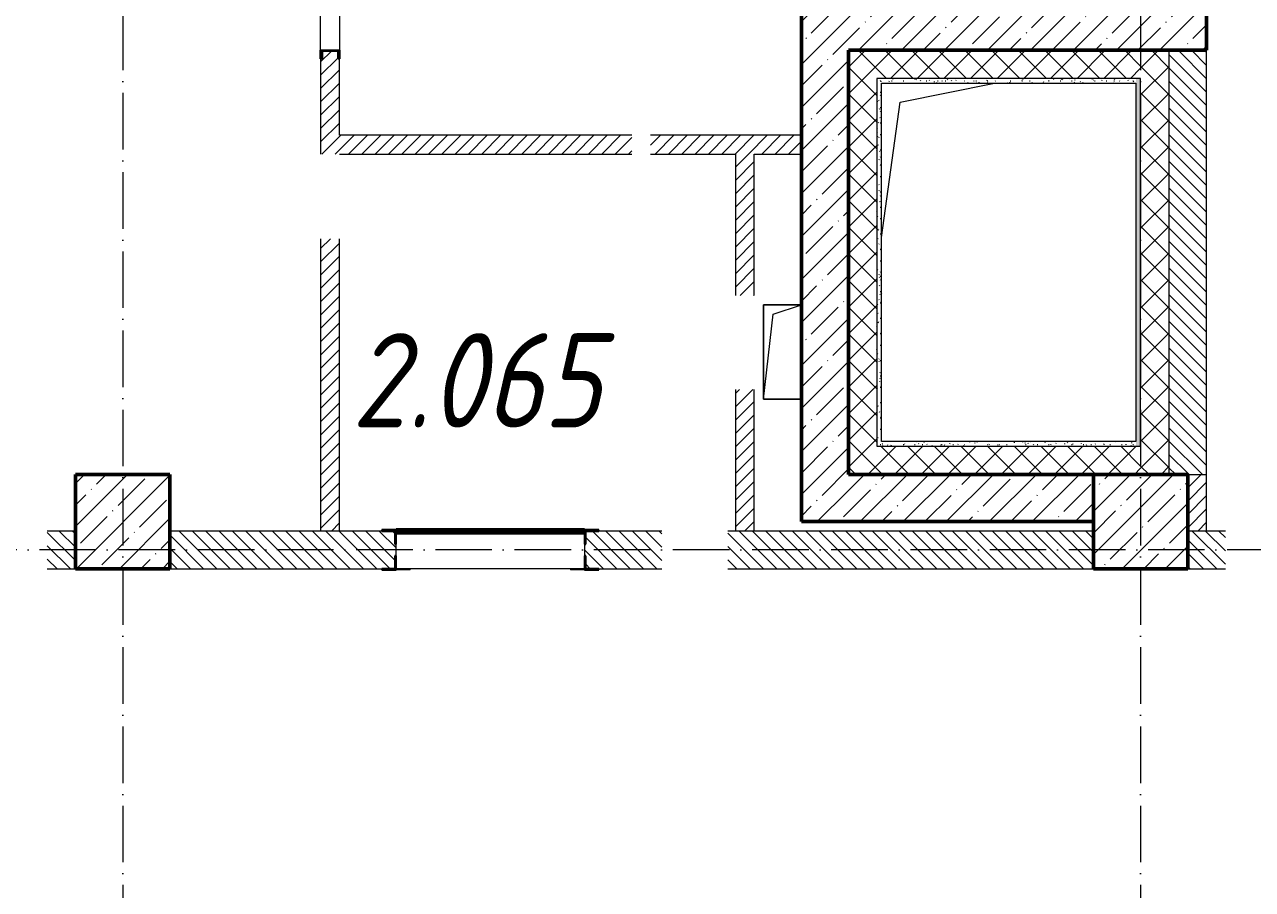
# Model space of a CAD drawing. Header units: millimetres. Extents: x -401725 to 250493, y 305116 to 802890.
# Drawn here: x 61638 to 68151, y 512496 to 517084 of the extents above; entities that cross this region are included whole.
import ezdxf

# ---------------------------------------------------------------- set-up
doc = ezdxf.new("R2010")
doc.units = ezdxf.units.MM
doc.linetypes.add('50_200_ШТРИХ_1Т_ш5_п1_п1_', pattern=[700, 500, -100, 0, -100])
for name, color, linetype, lineweight in [('20.5.2) СТ-8 Замена плитки Дм. монт штук', 200, 'Continuous', 211), ('A-FLOR-____-OTLN', 7, 'Continuous', 9), ('A-GENM-____-MCUT', 7, 'Continuous', 25), ('A-GENM-____-OTLN', 7, 'Continuous', 9), ('A-GENM-____-OTLN-1', 7, 'Continuous', 25), ('A-WALL-____-MCUT', 7, 'Continuous', 13), ('A-WALL-____-MCUT-1', 7, 'Continuous', 9), ('A-WALL-____-MCUT-2', 7, 'Continuous', 50), ('A-WALL-____-PATT-1', 7, 'Continuous', 9), ('A-WALL-FNSH-MCUT-1', 7, 'Continuous', 9), ('I-WALL-____-OTLN', 7, 'Continuous', 9), ('S-COLS-____-MCUT', 7, 'Continuous', 50), ('S-COLS-____-OTLN', 7, 'Continuous', 9), ('S-GRID-____-OTLN-1', 7, '50_200_ШТРИХ_1Т_ш5_п1_п1_', 9), ('Марки помещений', 7, 'Continuous', 9)]:
    doc.layers.add(name, color=color, linetype=linetype, lineweight=lineweight)
doc.layers.add('A-WALL-____-PATT-2', color=7, linetype='Continuous', lineweight=9, true_color=0x787878)
doc.styles.add('ISOCPEUR_I_2', font='isocpeui.ttf', dxfattribs={"width": 0.85, "height": 2.3})
pattern_1 = [(135, (-15591.663, 459015.94), (-35.35534, -35.35534), [])]
pattern_2 = [(45, (-15591.663, 459015.94), (-35.35534, 35.35534), [])]
pattern_3 = [(45, (-15591.66, 459015.94), (-114.04925, 114.04925), []), (45, (-15477.61, 459015.94), (-114.04925, 114.04925), [201.612, -40.322, 3.353, -36.97])]
pattern_4 = [(0, (-15591.663, 459015.94), (81.28, 20.32), [3.353, -57.607, 3.353, -57.607, -325.12]), (0, (-15591.663, 459015.94), (81.28, 20.32), [-121.92, 3.353, -118.567, 3.353, -57.607, -142.24]), (0, (-15591.663, 459015.94), (81.28, 20.32), [-304.8, 3.353, -37.287, 3.353, -98.247]), (120, (-15561.183, 459026.1), (-58.2376362, 60.230545), [3.353, -57.607, 3.353, -57.607, -325.12]), (120, (-15561.183, 459026.1), (-58.2376362, 60.230545), [-121.92, 3.353, -118.567, 3.353, -57.607, -142.24]), (120, (-15561.183, 459026.1), (-58.2376362, 60.230545), [-304.8, 3.353, -37.287, 3.353, -98.247]), (240, (-15551.023, 459066.74), (-23.0423638, -80.550545), [3.353, -57.607, 3.353, -57.607, -325.12]), (240, (-15551.023, 459066.74), (-23.0423638, -80.550545), [-121.92, 3.353, -118.567, 3.353, -57.607, -142.24]), (240, (-15551.023, 459066.74), (-23.0423638, -80.550545), [-304.8, 3.353, -37.287, 3.353, -98.247])]
pattern_5 = [(45, (-15591.66, 459015.94), (-70.71068, 70.71068), []), (135, (-15591.66, 459015.94), (-70.71068, -70.71068), [])]

# ---------------------------------------------------------------- blocks, each defined once
blk = doc.blocks.new('BSC_Колонна _Прямоугольная - 500х500-V37-АР1_План отверстий 2 этажа в осях 1-64_Ю-ЯЯ')
at = {"layer": 'S-COLS-____-OTLN'}
h = blk.add_hatch(dxfattribs=at)
h.set_pattern_fill('FP_47', color=256, style=0, pattern_type=2)
h.set_pattern_definition([(45, (-83150, -55431.04), (-114.04925, 114.04925), []), (45, (-83035.95, -55431.04), (-114.04925, 114.04925), [201.613, -40.323, 3.353, -36.97])])
h.paths.add_polyline_path([(-250, -250), (250, -250), (250, 250), (-250, 250)], flags=0)
at = {"layer": 'S-COLS-____-MCUT'}
for p, q in [((250, 250), (-250, 250)), ((-250, 250), (-250, -250)), ((250, -250), (250, 250)), ((-250, -250), (250, -250))]:
    blk.add_line(p, q, dxfattribs=at)
blk = doc.blocks.new('BSC_Колонна _Прямоугольная - 500х500-V41-АР1_План отверстий 2 этажа в осях 1-64_Ю-ЯЯ')
at = {"layer": 'S-COLS-____-OTLN'}
h = blk.add_hatch(dxfattribs=at)
h.set_pattern_fill('FP_51', color=256, style=0, pattern_type=2)
h.set_pattern_definition([(45, (-77750, -55431.04), (-114.04925, 114.04925), []), (45, (-77635.95, -55431.04), (-114.04925, 114.04925), [201.613, -40.323, 3.353, -36.97])])
h.paths.add_polyline_path([(-250, -250), (250, -250), (250, 250), (-250, 250)], flags=0)
at = {"layer": 'S-COLS-____-MCUT'}
for p, q in [((250, 250), (-250, 250)), ((-250, 250), (-250, -250)), ((250, -250), (250, 250)), ((-250, -250), (250, -250))]:
    blk.add_line(p, q, dxfattribs=at)
blk = doc.blocks.new('154_Стойка_СКБ_Швеллер - СМ-2180_100-28278555-АР1_План отверстий 2 этажа в осях 1-64_Ю-ЯЯ')
at = {"layer": 'A-GENM-____-MCUT'}
for p, q in [((125, 50), (171, 50)), ((125, -50), (125, 50)), ((129.5, 42.4), (129.5, -42.4)), ((171, 42.4), (129.5, 42.4)), ((171, 50), (171, 42.4)), ((171, -50), (125, -50)), ((129.5, -42.4), (171, -42.4)), ((171, -42.4), (171, -50))]:
    blk.add_line(p, q, dxfattribs=at)
blk = doc.blocks.new('154_Стойка_СКБ_Уголок - СМ-2180_200-28268025-АР1_План отверстий 2 этажа в осях 1-64_Ю-ЯЯ')
at = {"layer": 'A-GENM-____-MCUT'}
for p, q in [((125, 156), (125, 81)), ((200, 156), (125, 156)), ((131, 81), (131, 150)), ((131, 150), (200, 150)), ((200, 150), (200, 156)), ((125, 81), (131, 81)), ((131, 19), (125, 19)), ((125, 19), (125, -56)), ((131, -50), (131, 19)), ((125, -56), (200, -56)), ((200, -50), (131, -50)), ((200, -56), (200, -50))]:
    blk.add_line(p, q, dxfattribs=at)
blk = doc.blocks.new('Стойка_Влож_Уголок_Опорный - Уголок-28213941-АР1_План отверстий 2 этажа в осях 1-64_Ю-ЯЯ')
at = {"layer": 'A-GENM-____-OTLN'}
for p, q in [((-212, -6), (-212, 0)), ((0, 0), (0, -6)), ((-212, -75), (-212, -6)), ((-212, -6), (-206, -6)), ((-6, -6), (0, -6)), ((0, -6), (0, -75)), ((-212, -75), (-206, -75)), ((-6, -75), (0, -75))]:
    blk.add_line(p, q, dxfattribs=at)
blk = doc.blocks.new('AR_Отверстие прямоугольное _в плите_ - AR_Отверстие прямоугольное _в плите_-30229458-АР1_План отверстий 2 этажа в осях 1-64_Ю-ЯЯ')
at = {"layer": 'A-GENM-____-OTLN'}
for p, q in [((100, 250), (-100, 250)), ((-100, 250), (-100, -250)), ((-100, -250), (-50, 200)), ((-50, 200), (100, 250)), ((-100, -250), (100, -250))]:
    blk.add_line(p, q, dxfattribs=at)
blk = doc.blocks.new('AR_Отверстие прямоугольное _в плите_ - AR_Отверстие прямоугольное _в плите_-30552518-АР1_План отверстий 2 этажа в осях 1-64_Ю-ЯЯ')
at = {"layer": 'A-GENM-____-OTLN'}
for p, q in [((-550, 850), (-50, 950)), ((-650, 131.8), (-550, 850))]:
    blk.add_line(p, q, dxfattribs=at)
blk = doc.blocks.new('2этаж')
at = {"layer": 'S-GRID-____-OTLN-1', "color": 251, "ltscale": 0.6, "true_color": 0x636466}
for p, q in [((62158.3, 549908.8), (62158.3, 498997)), ((67558.3, 549908.8), (67558.3, 498997)), ((88482.7, 514297), (-20260.4, 514297))]:
    blk.add_line(p, q, dxfattribs=at)

msp = doc.modelspace()

# ---------------------------------------------------------------- hatches: boundary and pattern name
at = {"layer": 'A-WALL-____-PATT-1'}
h = msp.add_hatch(dxfattribs=at)
h.set_pattern_fill('FP_5', color=256, style=0, pattern_type=2)
h.set_pattern_definition(pattern_2)
h.paths.add_polyline_path([(63308.3366, 514396.983), (63308.3366, 515946.983), (63208.3366, 515946.983), (63208.3366, 514396.983)], flags=0)
h.paths.add_polyline_path([(63215.9366, 516396.983), (63308.3366, 516396.983), (63308.3366, 516900.983), (63300.7366, 516900.983), (63300.7366, 516942.483), (63215.9366, 516942.483), (63215.9366, 516900.983), (63208.3366, 516900.983), (63208.3366, 516396.983)], flags=0)
h.paths.add_polyline_path([(63215.9366, 518101.483), (63300.7366, 518101.483), (63300.7366, 518142.983), (63308.3366, 518142.983), (63308.3366, 519126.983), (63208.3366, 519126.983), (63208.3366, 518142.983), (63215.9366, 518142.983)], flags=0)
h = msp.add_hatch(dxfattribs=at)
h.set_pattern_fill('FP_13', color=256, style=0, pattern_type=2)
h.set_pattern_definition(pattern_3)
h.paths.add_polyline_path([(65758.3366, 514446.983), (66008.3366, 514446.983), (66008.3366, 517196.983), (65758.3366, 517196.983), (65758.3366, 516240.5328)], flags=0)
h = msp.add_hatch(dxfattribs=at)
h.set_pattern_fill('FP_13', color=256, style=0, pattern_type=2)
h.set_pattern_definition(pattern_3)
h.paths.add_polyline_path([(67908.3366, 516946.983), (67908.3366, 517196.983), (66008.3366, 517196.983), (66008.3366, 516946.983), (67465.6869, 516946.983)], flags=0)
h = msp.add_hatch(dxfattribs=at)
h.set_pattern_fill('FP_1', color=256, style=0, pattern_type=2)
h.set_pattern_definition(pattern_5)
h.paths.add_polyline_path([(66008.3366, 514846.983), (66158.3366, 514846.983), (66158.3366, 516946.983), (66008.3366, 516946.983), (66008.3366, 514871.983)], flags=0)
h = msp.add_hatch(dxfattribs=at)
h.set_pattern_fill('FP_1', color=256, style=0, pattern_type=2)
h.set_pattern_definition(pattern_5)
h.paths.add_polyline_path([(67465.6869, 516796.983), (67558.3366, 516796.983), (67558.3366, 516946.983), (66158.3366, 516946.983), (66158.3366, 516796.983), (66183.3366, 516796.983)], flags=0)
h = msp.add_hatch(dxfattribs=at)
h.set_pattern_fill('FP_1', color=256, style=0, pattern_type=2)
h.set_pattern_definition(pattern_5)
h.paths.add_polyline_path([(67558.3366, 514696.983), (67708.3366, 514696.983), (67708.3366, 516946.983), (67558.3366, 516946.983), (67558.3366, 514846.983)], flags=0)
h = msp.add_hatch(dxfattribs=at)
h.set_pattern_fill('FP_6', color=256, style=0, pattern_type=2)
h.set_pattern_definition(pattern_1)
h.paths.add_polyline_path([(67908.3366, 514696.983), (67908.3366, 516946.983), (67708.3366, 516946.983), (67708.3366, 514696.983), (67808.3366, 514696.983)], flags=0)
h = msp.add_hatch(dxfattribs=at)
h.set_pattern_fill('FP_5', color=256, style=0, pattern_type=2)
h.set_pattern_definition(pattern_2)
h.paths.add_polyline_path([(64958.3366, 516396.983), (65758.3366, 516396.983), (65758.3366, 516496.983), (64958.3366, 516496.983), (64958.3366, 516418.4115)], flags=0)
h.paths.add_polyline_path([(63930.6856, 516396.983), (64858.3366, 516396.983), (64858.3366, 516496.983), (63308.3366, 516496.983), (63308.3366, 516396.983)], flags=0)
h = msp.add_hatch(dxfattribs=at)
h.set_pattern_fill('FP_5', color=256, style=0, pattern_type=2)
h.set_pattern_definition(pattern_2)
h.paths.add_polyline_path([(65508.3366, 514396.983), (65508.3366, 515146.983), (65408.3366, 515146.983), (65408.3366, 514396.983)], flags=0)
h.paths.add_polyline_path([(65408.3366, 515646.983), (65508.3366, 515646.983), (65508.3366, 516396.983), (65408.3366, 516396.983), (65408.3366, 516240.5328)], flags=0)
h = msp.add_hatch(dxfattribs=at)
h.set_pattern_fill('FP_1', color=256, style=0, pattern_type=2)
h.set_pattern_definition(pattern_5)
h.paths.add_polyline_path([(67465.6869, 514696.983), (67558.3366, 514696.983), (67558.3366, 514846.983), (66008.3366, 514846.983), (66008.3366, 514696.983), (67308.3366, 514696.983)], flags=0)
h = msp.add_hatch(dxfattribs=at)
h.set_pattern_fill('FP_13', color=256, style=0, pattern_type=2)
h.set_pattern_definition(pattern_3)
h.paths.add_polyline_path([(67308.3366, 514446.983), (67308.3366, 514696.983), (66008.3366, 514696.983), (66008.3366, 514446.983)], flags=0)
h = msp.add_hatch(dxfattribs=at)
h.set_pattern_fill('FP_5', color=256, style=0, pattern_type=2)
h.set_pattern_definition(pattern_2)
h.paths.add_polyline_path([(67908.3366, 514396.983), (67908.3366, 514696.983), (67808.3366, 514696.983), (67808.3366, 514396.983)], flags=0)
h = msp.add_hatch(dxfattribs=at)
h.set_pattern_fill('FP_6', color=256, style=0, pattern_type=2)
h.set_pattern_definition(pattern_1)
h.paths.add_polyline_path([(60864.3366, 514196.983), (61058.3366, 514196.983), (61058.3366, 514396.983), (60864.3366, 514396.983), (60864.3366, 514327.983), (60858.3366, 514327.983), (60858.3366, 514265.983), (60864.3366, 514265.983), (60864.3366, 514198.1258)], flags=0)
h.paths.add_polyline_path([(61908.3366, 514196.983), (61908.3366, 514396.983), (61758.3366, 514396.983), (61758.3366, 514196.983)], flags=0)
h.paths.add_polyline_path([(59511.9339, 514196.983), (59702.3366, 514196.983), (59702.3366, 514265.983), (59708.3366, 514265.983), (59708.3366, 514327.983), (59702.3366, 514327.983), (59702.3366, 514396.983), (59408.3366, 514396.983), (59408.3366, 514196.983)], flags=0)
h = msp.add_hatch(dxfattribs=at)
h.set_pattern_fill('FP_6', color=256, style=0, pattern_type=2)
h.set_pattern_definition(pattern_1)
h.paths.add_polyline_path([(67308.3366, 514196.983), (67308.3366, 514396.983), (65368.3366, 514396.983), (65368.3366, 514196.983), (65698.1862, 514196.983)], flags=0)
h.paths.add_polyline_path([(64614.3366, 514196.983), (65018.3366, 514196.983), (65018.3366, 514396.983), (64614.3366, 514396.983), (64614.3366, 514327.983), (64608.3366, 514327.983), (64608.3366, 514265.983), (64614.3366, 514265.983), (64614.3366, 514197.4274)], flags=0)
h.paths.add_polyline_path([(63602.3366, 514196.983), (63602.3366, 514265.983), (63608.3366, 514265.983), (63608.3366, 514327.983), (63602.3366, 514327.983), (63602.3366, 514396.983), (62408.3366, 514396.983), (62408.3366, 514196.983), (63533.3366, 514196.983)], flags=0)
h = msp.add_hatch(dxfattribs=at)
h.set_pattern_fill('FP_6', color=256, style=0, pattern_type=2)
h.set_pattern_definition(pattern_1)
h.paths.add_polyline_path([(72073.3366, 514196.983), (72073.3366, 514396.983), (71958.3366, 514396.983), (71958.3366, 514393.983), (71911.3366, 514393.3466), (71911.3366, 514199.983), (71958.3366, 514199.983), (71958.3366, 514196.983)], flags=0)
h.paths.add_polyline_path([(70333.3366, 514196.983), (70752.3366, 514196.983), (70752.3366, 514265.983), (70758.3366, 514265.983), (70758.3366, 514327.983), (70752.3366, 514327.983), (70752.3366, 514396.983), (70264.3366, 514396.983), (70264.3366, 514327.983), (70258.3366, 514327.983), (70258.3366, 514265.983), (70264.3366, 514265.983), (70264.3366, 514196.983)], flags=0)
h.paths.add_polyline_path([(68308.3366, 514196.983), (69102.3366, 514197.906), (69102.3366, 514265.983), (69108.3366, 514265.983), (69108.3366, 514327.983), (69102.3366, 514327.983), (69102.3366, 514396.983), (68308.3366, 514396.983), (68308.3366, 514320.0599)], flags=0)
h.paths.add_polyline_path([(68008.3366, 514196.983), (68008.3366, 514396.983), (67808.3366, 514396.983), (67808.3366, 514196.983)], flags=0)
at = {"layer": 'A-WALL-____-PATT-2'}
h = msp.add_hatch(dxfattribs=at)
h.set_pattern_fill('FP_164', color=256, style=0, pattern_type=2)
h.set_pattern_definition(pattern_4)
h.paths.add_polyline_path([(66183.3366, 514871.983), (66183.3366, 516796.983), (66158.3366, 516796.983), (66158.3366, 514871.983)], flags=0)
h = msp.add_hatch(dxfattribs=at)
h.set_pattern_fill('FP_164', color=256, style=0, pattern_type=2)
h.set_pattern_definition(pattern_4)
h.paths.add_polyline_path([(67533.3366, 516771.983), (67533.3366, 516796.983), (66183.3366, 516796.983), (66183.3366, 516771.983), (67465.6869, 516771.983)], flags=0)
h = msp.add_hatch(dxfattribs=at)
h.set_pattern_fill('FP_164', color=256, style=0, pattern_type=2)
h.set_pattern_definition(pattern_4)
h.paths.add_polyline_path([(67533.3366, 514846.983), (67558.3366, 514846.983), (67558.3366, 516796.983), (67533.3366, 516796.983), (67533.3366, 514871.983)], flags=0)
h = msp.add_hatch(dxfattribs=at)
h.set_pattern_fill('FP_164', color=256, style=0, pattern_type=2)
h.set_pattern_definition(pattern_4)
h.paths.add_polyline_path([(67533.3366, 514846.983), (67533.3366, 514871.983), (66158.3366, 514871.983), (66158.3366, 514846.983), (67465.6869, 514846.983)], flags=0)

# ---------------------------------------------------------------- linework, layer by layer
at = {"layer": '20.5.2) СТ-8 Замена плитки Дм. монт штук'}
msp.add_lwpolyline([(63608.3366, 514396.983), (64608.3366, 514396.983)], dxfattribs=at)
at = {"layer": 'A-FLOR-____-OTLN'}
for p, q in [((65558.3366, 515596.983), (65758.3366, 515596.983)), ((65558.3366, 515096.983), (65558.3366, 515596.983)), ((65758.3366, 515096.983), (65558.3366, 515096.983))]:
    msp.add_line(p, q, dxfattribs=at)
at = {"layer": 'A-WALL-____-MCUT'}
for p, q in [((67708.3366, 516946.983), (67708.3366, 514696.983)), ((67908.3366, 514696.983), (67908.3366, 516946.983)), ((67808.3366, 514696.983), (67908.3366, 514696.983)), ((61908.3366, 514396.983), (61758.3366, 514396.983)), ((63533.3366, 514396.983), (62408.3366, 514396.983)), ((65018.3366, 514396.983), (64683.3366, 514396.983)), ((67308.3366, 514396.983), (65368.3366, 514396.983)), ((68008.3366, 514396.983), (67808.3366, 514396.983)), ((63608.3366, 514265.983), (63608.3366, 514327.983)), ((64608.3366, 514327.983), (64608.3366, 514265.983)), ((61758.3366, 514196.983), (61908.3366, 514196.983)), ((62408.3366, 514196.983), (63533.3366, 514196.983)), ((64683.3366, 514196.983), (65018.3366, 514196.983)), ((65368.3366, 514196.983), (67308.3366, 514196.983)), ((67808.3366, 514196.983), (68008.3366, 514196.983))]:
    msp.add_line(p, q, dxfattribs=at)
at = {"layer": 'A-WALL-____-MCUT-1'}
for p, q in [((66158.3366, 516796.983), (66158.3366, 514846.983)), ((67558.3366, 516796.983), (66158.3366, 516796.983)), ((67558.3366, 514846.983), (67558.3366, 516796.983)), ((66158.3366, 514846.983), (67558.3366, 514846.983)), ((67308.3366, 514696.983), (67308.3366, 514696.983))]:
    msp.add_line(p, q, dxfattribs=at)
at = {"layer": 'A-WALL-____-MCUT-2'}
for p, q in [((65758.3366, 517196.983), (65758.3366, 514446.983)), ((67908.3366, 516946.983), (67908.3366, 517196.983)), ((66008.3366, 514696.983), (66008.3366, 516946.983)), ((66008.3366, 516946.983), (67908.3366, 516946.983)), ((67308.3366, 514696.983), (66008.3366, 514696.983)), ((65758.3366, 514446.983), (67308.3366, 514446.983))]:
    msp.add_line(p, q, dxfattribs=at)
at = {"layer": 'A-WALL-FNSH-MCUT-1'}
for p, q in [((63208.3366, 516900.983), (63208.3366, 516396.983)), ((63308.3366, 516496.983), (63308.3366, 516900.983)), ((66183.3366, 514871.983), (66183.3366, 516771.983)), ((66183.3366, 516771.983), (67533.3366, 516771.983)), ((67533.3366, 516771.983), (67533.3366, 514871.983)), ((64858.3366, 516496.983), (63308.3366, 516496.983)), ((65758.3366, 516496.983), (64958.3366, 516496.983)), ((63308.3366, 516396.983), (64858.3366, 516396.983)), ((64958.3366, 516396.983), (65408.3366, 516396.983)), ((65408.3366, 516396.983), (65408.3366, 515646.983)), ((65508.3366, 516396.983), (65758.3366, 516396.983)), ((65508.3366, 515646.983), (65508.3366, 516396.983)), ((63208.3366, 515946.983), (63208.3366, 514396.983)), ((63308.3366, 514396.983), (63308.3366, 515946.983)), ((65408.3366, 515146.983), (65408.3366, 514396.983)), ((65508.3366, 514396.983), (65508.3366, 515146.983)), ((67533.3366, 514871.983), (66183.3366, 514871.983)), ((67908.3366, 514396.983), (67908.3366, 514696.983))]:
    msp.add_line(p, q, dxfattribs=at)
at = {"layer": 'I-WALL-____-OTLN'}
for p, q in [((63208.3366, 516946.983), (63208.3366, 517336.983)), ((63308.3366, 517336.983), (63308.3366, 516946.983)), ((63608.3366, 514396.983), (64608.3366, 514396.983)), ((64608.3366, 514196.983), (63608.3366, 514196.983))]:
    msp.add_line(p, q, dxfattribs=at)

# ---------------------------------------------------------------- block references
at = {"color": 18, "true_color": 0x000000}
msp.add_blockref('2этаж', (0, 0), dxfattribs=at)
at = {"layer": 'A-GENM-____-OTLN'}
for name, p in [('AR_Отверстие прямоугольное _в плите_ - AR_Отверстие прямоугольное _в плите_-30552518-АР1_План отверстий 2 этажа в осях 1-64_Ю-ЯЯ', (66833.3366, 515821.983)), ('AR_Отверстие прямоугольное _в плите_ - AR_Отверстие прямоугольное _в плите_-30229458-АР1_План отверстий 2 этажа в осях 1-64_Ю-ЯЯ', (65658.3366, 515346.983))]:
    msp.add_blockref(name, p, dxfattribs=at)
for p, rotation in [((63608.3366, 514402.983), 89.99999999999957), ((64608.3366, 514190.983), 269.9999999999995)]:
    msp.add_blockref('Стойка_Влож_Уголок_Опорный - Уголок-28213941-АР1_План отверстий 2 этажа в осях 1-64_Ю-ЯЯ', p, dxfattribs=dict(at, rotation=rotation))
at = {"layer": 'A-GENM-____-OTLN-1'}
for name, p, rotation in [('154_Стойка_СКБ_Швеллер - СМ-2180_100-28278555-АР1_План отверстий 2 этажа в осях 1-64_Ю-ЯЯ', (63258.3366, 517071.983), 269.9999999999999), ('154_Стойка_СКБ_Уголок - СМ-2180_200-28268025-АР1_План отверстий 2 этажа в осях 1-64_Ю-ЯЯ', (63733.3366, 514346.983), 180)]:
    msp.add_blockref(name, p, dxfattribs=dict(at, rotation=rotation))
msp.add_blockref('154_Стойка_СКБ_Уголок - СМ-2180_200-28268025-АР1_План отверстий 2 этажа в осях 1-64_Ю-ЯЯ', (64483.3366, 514246.983), dxfattribs=at)
at = {"layer": 'S-COLS-____-OTLN'}
for name, p in [('BSC_Колонна _Прямоугольная - 500х500-V41-АР1_План отверстий 2 этажа в осях 1-64_Ю-ЯЯ', (62158.3366, 514446.983)), ('BSC_Колонна _Прямоугольная - 500х500-V37-АР1_План отверстий 2 этажа в осях 1-64_Ю-ЯЯ', (67558.3366, 514446.983))]:
    msp.add_blockref(name, p, dxfattribs=at)

# ---------------------------------------------------------------- texts
at = {"layer": 'Марки помещений', "insert": (63372.5698, 515446.6847), "char_height": 500, "width": 785.65375, "attachment_point": 1, "style": 'ISOCPEUR_I_2'}
msp.add_mtext('2.065', dxfattribs=at)

doc.saveas('drawing.dxf')
